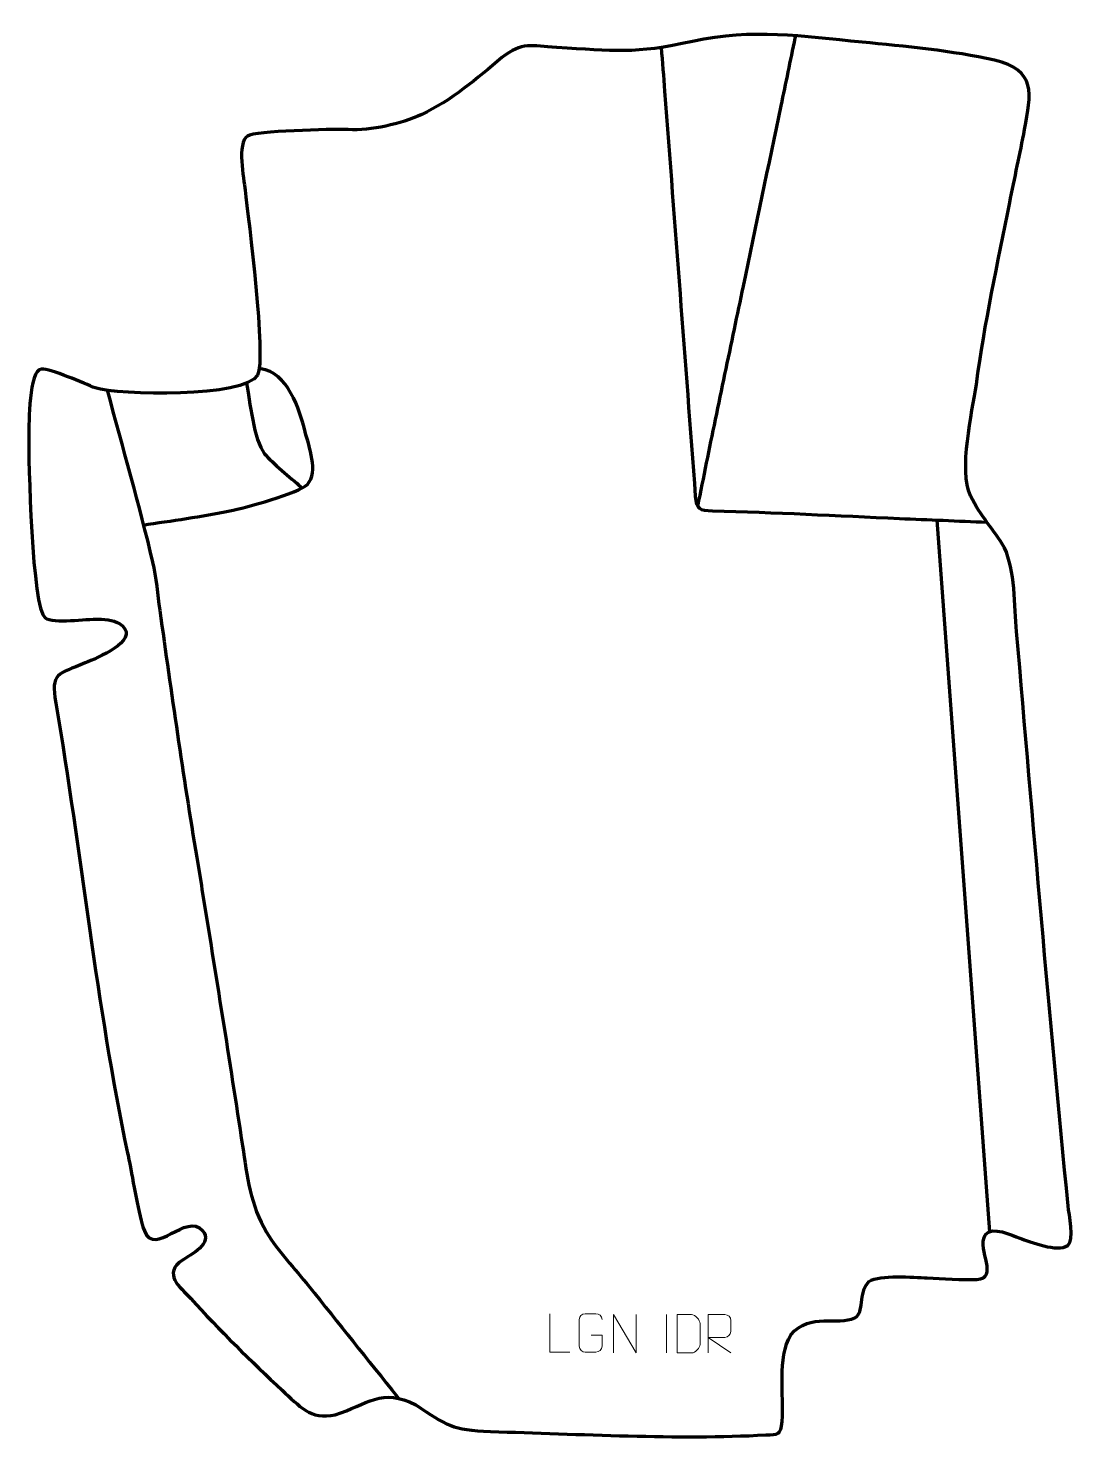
# Model space of a CAD drawing. Header units: millimetres. Extents: x -596 to 84, y -58 to 859.
import ezdxf

# ---------------------------------------------------------------- set-up
doc = ezdxf.new("R2010")
doc.units = ezdxf.units.MM
doc.header["$MEASUREMENT"] = 0
doc.layers.add('layer 1', color=7, linetype='Continuous', plot=False)
doc.layers.add('layer 2', color=7, linetype='Continuous')
doc.layers.add('layer 3', color=7, linetype='Continuous')

msp = doc.modelspace()

# ---------------------------------------------------------------- linework, layer by layer
at = {"layer": 'layer 1', "color": 250, "lineweight": 9}
for points, knots in [([(-244.0272, -0.8136), (-244.0272, -0.8136), (-256.9763, -0.8136), (-256.9763, -0.8136), (-256.9763, -0.8136), (-256.9763, -0.8136), (-256.9763, 24.14), (-256.9763, 24.14)], [0, 0, 0, 0, 0.33333333, 0.33333333, 0.33333333, 0.33333333, 1, 1, 1, 1]), ([(-230.2468, 10.1722), (-230.2468, 10.1722), (-223.0787, 10.1722), (-223.0787, 10.1722), (-223.0787, 10.1722), (-223.0787, 10.1722), (-223.0787, 3.0041), (-223.0787, 3.0041), (-223.0787, 3.0041), (-223.2184, 0.6807), (-224.8956, -0.7989), (-227.0434, -0.8097), (-227.0434, -0.8097), (-229.3752, -0.8093), (-231.7072, -0.8093), (-234.0387, -0.8097), (-234.0387, -0.8097), (-235.9636, -0.9151), (-237.9358, 0.9694), (-237.9246, 2.9867), (-237.9246, 2.9867), (-237.9242, 8.7568), (-237.9242, 14.5265), (-237.9246, 20.2958), (-237.9246, 20.2958), (-237.9204, 22.4339), (-236.1736, 24.1531), (-234.0213, 24.1397), (-234.0213, 24.1397), (-231.6956, 24.1397), (-229.3695, 24.1397), (-227.0434, 24.1397), (-227.0434, 24.1397), (-225.0967, 24.1751), (-223.1053, 22.6836), (-223.0787, 20.2459)], [0, 0, 0, 0, 0.1, 0.1, 0.1, 0.1, 0.2, 0.2, 0.2, 0.2, 0.3, 0.3, 0.3, 0.3, 0.4, 0.4, 0.4, 0.4, 0.5, 0.5, 0.5, 0.5, 0.6, 0.6, 0.6, 0.6, 0.7, 0.7, 0.7, 0.7, 0.8, 0.8, 0.8, 0.8, 1, 1, 1, 1]), ([(-215.5742, -1.3045), (-215.5742, -1.3045), (-215.5742, 23.649), (-215.5742, 23.649), (-215.5742, 23.649), (-215.5742, 23.649), (-200.9194, -1.3045), (-200.9194, -1.3045), (-200.9194, -1.3045), (-200.9194, -1.3045), (-200.9194, 23.649), (-200.9194, 23.649)], [0, 0, 0, 0, 0.25, 0.25, 0.25, 0.25, 0.5, 0.5, 0.5, 0.5, 1, 1, 1, 1]), ([(-174.1982, -1.3627), (-171.8664, -1.3623), (-166.9162, -1.3863), (-164.5847, -1.3866), (-164.5847, -1.3866), (-162.6597, -1.492), (-159.3411, 2.0496), (-159.3523, 4.0669), (-159.3523, 4.0669), (-159.3527, 9.837), (-159.3527, 12.0067), (-159.3523, 17.776), (-159.3523, 17.776), (-159.3566, 19.9141), (-162.7311, 23.5742), (-164.8835, 23.5607), (-164.8835, 23.5607), (-167.2092, 23.5607), (-171.9335, 23.5607), (-174.2596, 23.5607), (-174.2596, 23.5607), (-174.2592, 17.8138), (-174.1979, 4.3846), (-174.1982, -1.3627)], [0, 0, 0, 0, 0.14285714, 0.14285714, 0.14285714, 0.14285714, 0.28571429, 0.28571429, 0.28571429, 0.28571429, 0.42857143, 0.42857143, 0.42857143, 0.42857143, 0.57142857, 0.57142857, 0.57142857, 0.57142857, 0.71428571, 0.71428571, 0.71428571, 0.71428571, 1, 1, 1, 1]), ([(-154.138, -1.3908), (-154.138, -1.3908), (-154.138, 23.5627), (-154.138, 23.5627), (-154.138, 23.5627), (-150.5432, 23.5627), (-146.9477, 23.5627), (-143.3525, 23.5627), (-143.3525, 23.5627), (-141.0272, 23.525), (-139.4699, 22.035), (-139.474, 19.6686), (-139.474, 19.6686), (-139.4744, 17.6331), (-139.4744, 14.5737), (-139.474, 12.5377), (-139.474, 12.5377), (-139.4805, 10.6622), (-141.2928, 8.7204), (-143.3023, 8.7013), (-143.3023, 8.7013), (-143.3023, 8.7013), (-154.138, 8.7013), (-154.138, 8.7013), (-154.138, 8.7013), (-154.138, 8.7013), (-139.4833, -1.3908), (-139.4833, -1.3908)], [0, 0, 0, 0, 0.125, 0.125, 0.125, 0.125, 0.25, 0.25, 0.25, 0.25, 0.375, 0.375, 0.375, 0.375, 0.5, 0.5, 0.5, 0.5, 0.625, 0.625, 0.625, 0.625, 0.75, 0.75, 0.75, 0.75, 1, 1, 1, 1])]:
    msp.add_open_spline(points, degree=3, knots=knots, dxfattribs=at)
msp.add_open_spline([(-181.2468, 23.6593), (-181.2468, 23.6593), (-181.2468, -1.3148), (-181.2468, -1.3148)], degree=3, dxfattribs=at)
at = {"layer": 'layer 2', "color": 140, "lineweight": 158}
for points, knots in [([(-160.9383, 548.4313), (-156.8485, 567.975), (-153.474, 585.4335), (-149.3842, 604.9771), (-149.3842, 604.9771), (-145.2945, 624.5207), (-141.2047, 644.0644), (-137.1149, 663.608), (-137.1149, 663.608), (-135.1723, 672.8913), (-133.2296, 682.1745), (-131.287, 691.4578), (-131.287, 691.4578), (-123.1075, 730.5451), (-114.9279, 769.6324), (-106.7484, 808.7197), (-106.7484, 808.7197), (-103.6811, 823.3774), (-100.6138, 838.0352), (-97.5464, 852.6929), (-97.5464, 852.6929), (-97.5464, 852.6929), (-97.2397, 854.1587), (-97.2397, 854.1587)], [0, 0, 0, 0, 0.14285714, 0.14285714, 0.14285714, 0.14285714, 0.28571429, 0.28571429, 0.28571429, 0.28571429, 0.42857143, 0.42857143, 0.42857143, 0.42857143, 0.57142857, 0.57142857, 0.57142857, 0.57142857, 0.71428571, 0.71428571, 0.71428571, 0.71428571, 1, 1, 1, 1]), ([(-184.6353, 846.6067), (-183.9112, 837.1458), (-183.187, 827.6848), (-182.4629, 818.2239), (-182.4629, 818.2239), (-175.7506, 730.5274), (-169.0719, 642.8451), (-162.5033, 555.1398), (-162.5033, 555.1398), (-161.8575, 546.5169), (-159.8525, 545.9245), (-151.3609, 545.7044), (-151.3609, 545.7044), (-111.1016, 544.661), (-70.2333, 542.4178), (-29.9331, 540.6861), (-29.9331, 540.6861), (-10.9734, 539.8714), (7.9864, 539.0567), (26.9461, 538.242)], [0, 0, 0, 0, 0.16666667, 0.16666667, 0.16666667, 0.16666667, 0.33333333, 0.33333333, 0.33333333, 0.33333333, 0.5, 0.5, 0.5, 0.5, 0.66666667, 0.66666667, 0.66666667, 0.66666667, 1, 1, 1, 1]), ([(-521.408, 536.3394), (-502.9894, 539.2257), (-482.8824, 541.803), (-464.8023, 545.6129), (-464.8023, 545.6129), (-455.3943, 547.6731), (-420.0336, 556.847), (-414.4932, 562.8326), (-414.4932, 562.8326), (-407.0631, 570.8596), (-413.5379, 587.5744), (-415.9176, 596.9081), (-415.9176, 596.9081), (-419.6517, 611.5536), (-427.3263, 635.6343), (-444.8421, 637.9364), (-444.8421, 637.9364), (-444.8421, 637.9364), (-445.8229, 638.0176), (-445.8229, 638.0176)], [0, 0, 0, 0, 0.16666667, 0.16666667, 0.16666667, 0.16666667, 0.33333333, 0.33333333, 0.33333333, 0.33333333, 0.5, 0.5, 0.5, 0.5, 0.66666667, 0.66666667, 0.66666667, 0.66666667, 1, 1, 1, 1]), ([(-544.5271, 623.9326), (-534.7306, 586.9018), (-523.893, 549.6058), (-515.0916, 512.3827), (-515.0916, 512.3827), (-512.6931, 502.2389), (-511.862, 491.3665), (-510.4358, 481.0124), (-510.4358, 481.0124), (-502.8391, 427.3861), (-495.2683, 373.782), (-486.3915, 320.3477), (-486.3915, 320.3477), (-485.2393, 313.4351), (-484.0951, 306.5221), (-482.9737, 299.6044), (-482.9737, 299.6044), (-474.0057, 244.1668), (-465.1245, 188.7183), (-456.6643, 133.2006), (-456.6643, 133.2006), (-453.6592, 113.4765), (-451.5285, 94.3366), (-440.9917, 76.9933), (-440.9917, 76.9933), (-433.4119, 64.5173), (-422.6801, 53.2171), (-413.4277, 41.884), (-413.4277, 41.884), (-394.3334, 18.0231), (-375.2526, -5.8488), (-356.1627, -29.7132), (-356.1627, -29.7132), (-356.1627, -29.7132), (-355.2238, -30.8869), (-355.2238, -30.8869)], [0, 0, 0, 0, 0.1, 0.1, 0.1, 0.1, 0.2, 0.2, 0.2, 0.2, 0.3, 0.3, 0.3, 0.3, 0.4, 0.4, 0.4, 0.4, 0.5, 0.5, 0.5, 0.5, 0.6, 0.6, 0.6, 0.6, 0.7, 0.7, 0.7, 0.7, 0.8, 0.8, 0.8, 0.8, 1, 1, 1, 1]), ([(-454.0721, 628.5474), (-452.0652, 617.328), (-449.1769, 591.2081), (-442.4983, 582.9682), (-442.4983, 582.9682), (-437.0511, 576.2474), (-425.515, 567.3005), (-418.6842, 561.1832), (-418.6842, 561.1832), (-418.6842, 561.1832), (-417.7367, 560.3347), (-417.7367, 560.3347)], [0, 0, 0, 0, 0.25, 0.25, 0.25, 0.25, 0.5, 0.5, 0.5, 0.5, 1, 1, 1, 1])]:
    msp.add_open_spline(points, degree=3, knots=knots, dxfattribs=at)
msp.add_open_spline([(28.7482, 77.2059), (28.7482, 77.2059), (-5.4954, 539.636), (-5.4954, 539.636)], degree=3, dxfattribs=at)
at = {"layer": 'layer 3', "color": 242, "lineweight": 158}
msp.add_open_spline([(-288.2491, 839.9926), (-274.7226, 850.5253), (-268.8817, 847.5047), (-252.5691, 846.6254), (-252.5691, 846.6254), (-215.3192, 844.3933), (-201.8683, 841.9876), (-164.3022, 850.5775), (-164.3022, 850.5775), (-124.6879, 859.1011), (-93.5993, 853.6741), (-54.1508, 850.0462), (-54.1508, 850.0462), (-26.6684, 847.3638), (5.0044, 844.421), (31.7805, 838.3652), (31.7805, 838.3652), (59.1896, 831.6505), (55.7178, 816.769), (51.3781, 793.3109), (51.3781, 793.3109), (48.4851, 777.6723), (44.8449, 761.5858), (41.7337, 745.8651), (41.7337, 745.8651), (33.8354, 706.0909), (25.4744, 668.1094), (20.0583, 627.7742), (20.0583, 627.7742), (17.2446, 609.2714), (8.5554, 572.1207), (16.2496, 555.4246), (16.2496, 555.4246), (22.9046, 541.8813), (31.3491, 533.6004), (38.395, 521.5313), (38.395, 521.5313), (45.0828, 507.5371), (44.8727, 483.2711), (46.2328, 467.2885), (46.2328, 467.2885), (56.8613, 342.9368), (67.4809, 218.2773), (79.6599, 94.0796), (79.6599, 94.0796), (80.1852, 88.7225), (84.0002, 71.7034), (79.4203, 68.4511), (79.4203, 68.4511), (72.8829, 63.8086), (54.9329, 70.7154), (48.2226, 73.2515), (48.2226, 73.2515), (43.268, 75.1241), (30.1322, 81.1254), (26.0977, 75.6312), (26.0977, 75.6312), (26.0977, 75.6312), (25.5659, 74.7892), (25.5659, 74.7892), (25.5659, 74.7892), (20.8364, 65.4779), (34.9113, 47.1238), (20.4357, 46.372), (20.4357, 46.372), (11.1197, 45.8881), (-2.2537, 46.9123), (-11.8345, 47.344), (-11.8345, 47.344), (-21.1764, 47.765), (-42.2141, 49.7271), (-49.7419, 44.9843), (-49.7419, 44.9843), (-56.9695, 37.5059), (-52.3885, 24.5898), (-58.8882, 21.4565), (-58.8882, 21.4565), (-70.1954, 16.0054), (-87.5732, 25.3911), (-100.4313, 10.3716), (-100.4313, 10.3716), (-109.3832, -4.766), (-104.716, -28.6874), (-106.1675, -45.8194), (-106.1675, -45.8194), (-106.9639, -55.2195), (-108.5621, -54.1574), (-116.7523, -54.6083), (-116.7523, -54.6083), (-174.1643, -57.769), (-237.8387, -53.9262), (-295.6613, -52.4747), (-295.6613, -52.4747), (-320.4981, -51.4237), (-324.1213, -48.4314), (-344.104, -35.082), (-344.104, -35.082), (-366.0031, -23.6602), (-375.9973, -34.8991), (-396.3889, -41.5576), (-396.3889, -41.5576), (-412.724, -45.1299), (-419.6575, -35.7923), (-430.9519, -25.5353), (-430.9519, -25.5353), (-450.63, -7.2177), (-472.3131, 13.9934), (-490.1442, 33.9312), (-490.1442, 33.9312), (-497.556, 41.2514), (-508.6323, 50.4843), (-495.6291, 58.8748), (-495.6291, 58.8748), (-490.3657, 62.2711), (-475.426, 69.9598), (-482.5411, 78.095), (-482.5411, 78.095), (-493.3378, 90.4396), (-513.4155, 60.5852), (-520.3778, 77.9552), (-520.3778, 77.9552), (-524.1826, 87.4478), (-527.8557, 111.4351), (-530.122, 122.6472), (-530.122, 122.6472), (-530.515, 124.5914), (-530.9254, 126.5235), (-531.347, 128.4616), (-531.347, 128.4616), (-551.8137, 225.3746), (-561.2761, 323.3881), (-577.9968, 420.7655), (-577.9968, 420.7655), (-581.4518, 440.8864), (-576.602, 439.2496), (-558.7936, 446.812), (-558.7936, 446.812), (-551.4471, 449.9317), (-523.8273, 461.0206), (-534.6897, 470.8716), (-534.6897, 470.8716), (-538.9509, 474.7361), (-544.7153, 475.1662), (-550.2587, 475.3162), (-550.2587, 475.3162), (-557.9362, 475.5239), (-579.4017, 472.0951), (-584.9365, 476.1492), (-584.9365, 476.1492), (-593.4436, 482.3803), (-595.8579, 579.3517), (-595.4982, 595.0913), (-595.4982, 595.0913), (-595.3578, 602.052), (-595.6081, 636.8918), (-587.168, 637.7399), (-587.168, 637.7399), (-581.8474, 638.2746), (-558.9272, 628.0154), (-552.3827, 625.485), (-552.3827, 625.485), (-537.6013, 620.681), (-454.7285, 618.9395), (-446.9246, 633.7819), (-446.9246, 633.7819), (-441.0457, 644.9633), (-452.8036, 735.2608), (-454.9406, 753.9584), (-454.9406, 753.9584), (-455.8941, 761.3956), (-460.3727, 784.4912), (-453.4117, 789.089), (-453.4117, 789.089), (-448.4592, 792.3601), (-399.5026, 793.6591), (-388.0549, 793.2249), (-388.0549, 793.2249), (-372.9708, 792.5413), (-353.9081, 796.7977), (-340.1647, 803.1377), (-340.1647, 803.1377), (-321.1639, 811.9029), (-304.2229, 826.6562), (-288.2491, 839.9926)], degree=3, knots=[0, 0, 0, 0, 0.0212766, 0.0212766, 0.0212766, 0.0212766, 0.04255319, 0.04255319, 0.04255319, 0.04255319, 0.06382979, 0.06382979, 0.06382979, 0.06382979, 0.08510638, 0.08510638, 0.08510638, 0.08510638, 0.10638298, 0.10638298, 0.10638298, 0.10638298, 0.12765957, 0.12765957, 0.12765957, 0.12765957, 0.14893617, 0.14893617, 0.14893617, 0.14893617, 0.17021277, 0.17021277, 0.17021277, 0.17021277, 0.19148936, 0.19148936, 0.19148936, 0.19148936, 0.21276596, 0.21276596, 0.21276596, 0.21276596, 0.23404255, 0.23404255, 0.23404255, 0.23404255, 0.25531915, 0.25531915, 0.25531915, 0.25531915, 0.27659574, 0.27659574, 0.27659574, 0.27659574, 0.29787234, 0.29787234, 0.29787234, 0.29787234, 0.31914894, 0.31914894, 0.31914894, 0.31914894, 0.34042553, 0.34042553, 0.34042553, 0.34042553, 0.36170213, 0.36170213, 0.36170213, 0.36170213, 0.38297872, 0.38297872, 0.38297872, 0.38297872, 0.40425532, 0.40425532, 0.40425532, 0.40425532, 0.42553191, 0.42553191, 0.42553191, 0.42553191, 0.44680851, 0.44680851, 0.44680851, 0.44680851, 0.46808511, 0.46808511, 0.46808511, 0.46808511, 0.4893617, 0.4893617, 0.4893617, 0.4893617, 0.5106383, 0.5106383, 0.5106383, 0.5106383, 0.53191489, 0.53191489, 0.53191489, 0.53191489, 0.55319149, 0.55319149, 0.55319149, 0.55319149, 0.57446809, 0.57446809, 0.57446809, 0.57446809, 0.59574468, 0.59574468, 0.59574468, 0.59574468, 0.61702128, 0.61702128, 0.61702128, 0.61702128, 0.63829787, 0.63829787, 0.63829787, 0.63829787, 0.65957447, 0.65957447, 0.65957447, 0.65957447, 0.68085106, 0.68085106, 0.68085106, 0.68085106, 0.70212766, 0.70212766, 0.70212766, 0.70212766, 0.72340426, 0.72340426, 0.72340426, 0.72340426, 0.74468085, 0.74468085, 0.74468085, 0.74468085, 0.76595745, 0.76595745, 0.76595745, 0.76595745, 0.78723404, 0.78723404, 0.78723404, 0.78723404, 0.80851064, 0.80851064, 0.80851064, 0.80851064, 0.82978723, 0.82978723, 0.82978723, 0.82978723, 0.85106383, 0.85106383, 0.85106383, 0.85106383, 0.87234043, 0.87234043, 0.87234043, 0.87234043, 0.89361702, 0.89361702, 0.89361702, 0.89361702, 0.91489362, 0.91489362, 0.91489362, 0.91489362, 0.93617021, 0.93617021, 0.93617021, 0.93617021, 0.95744681, 0.95744681, 0.95744681, 0.95744681, 1, 1, 1, 1], dxfattribs=at)

doc.saveas('drawing.dxf')
